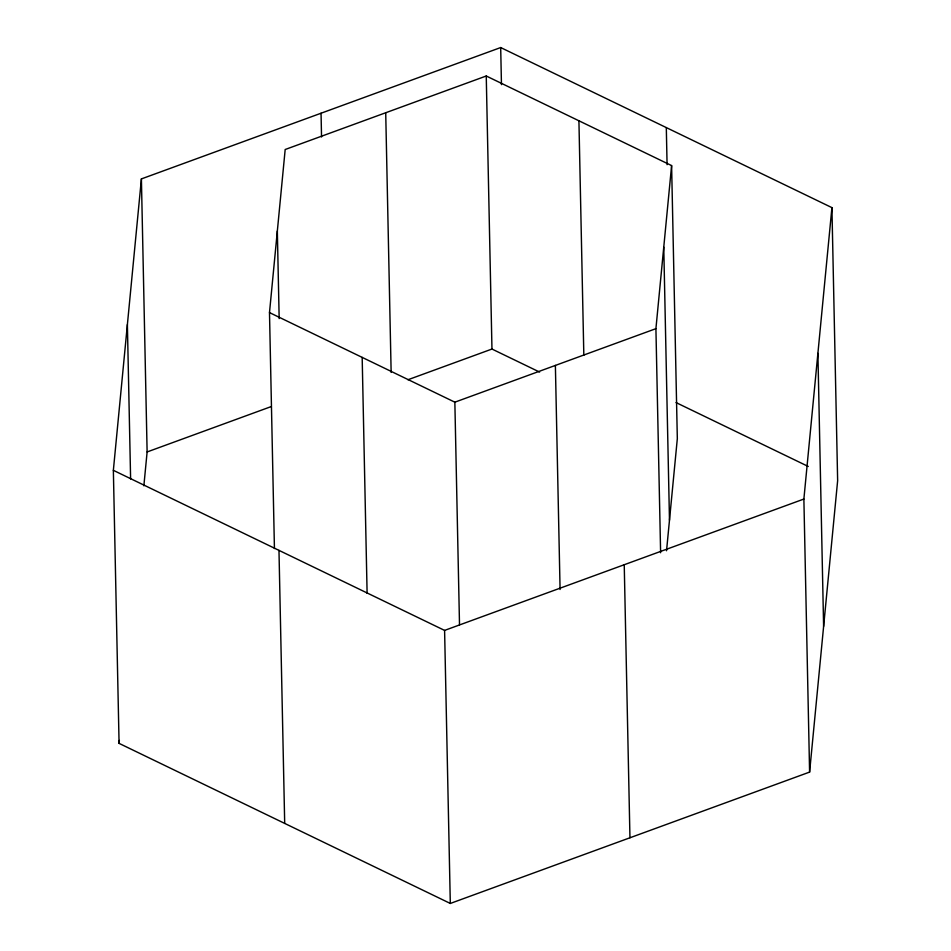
<?xml version="1.0" encoding="UTF-8"?>
<svg xmlns="http://www.w3.org/2000/svg" width="951" height="951" viewBox="0 0 951 951"><rect width="100%" height="100%" fill="white"/><g stroke="black" fill="none" stroke-linecap="round" stroke-linejoin="round"><path stroke-width="1.43" d="M113.359 470.329L141.402 178.907L500.69 47.55L831.923 207.627L837.641 480.671L809.598 772.093L450.31 903.45L119.077 743.373L113.359 470.329L444.592 630.406L803.88 499.049L831.923 207.627M119.077 743.373L119.362 740.437M143.863 485.795L147.12 451.951L141.402 178.907M274.435 548.537L269.49 312.594L285.181 149.509L486.246 75.997L671.608 165.581L677.326 438.625L666.544 550.748M660.612 552.745L655.917 328.666L671.608 165.581M147.12 451.951L271.059 406.636M407.955 379.746L491.964 349.041L539.621 372.079M269.49 312.594L454.851 402.178L655.917 328.666M676.03 402.57L808.255 466.465M817.896 353.344L823.614 626.388M803.88 499.049L809.598 772.093M666.306 127.589L667.079 164.689M663.762 247.117L669.48 520.161M624.236 564.728L629.954 837.772M578.921 120.789L583.831 355.246M555.384 365.422L560.08 589.489M500.69 47.55L501.462 84.651M486.246 75.997L491.964 349.041M454.851 402.178L459.511 624.759M444.592 630.406L450.31 903.45M385.714 112.753L391.146 372.435M362.176 357.386L367.11 593.329M321.046 113.228L321.545 136.968M277.335 231.045L279.166 318.597M278.976 550.367L284.694 823.411M127.386 324.612L130.608 478.947"/></g></svg>
